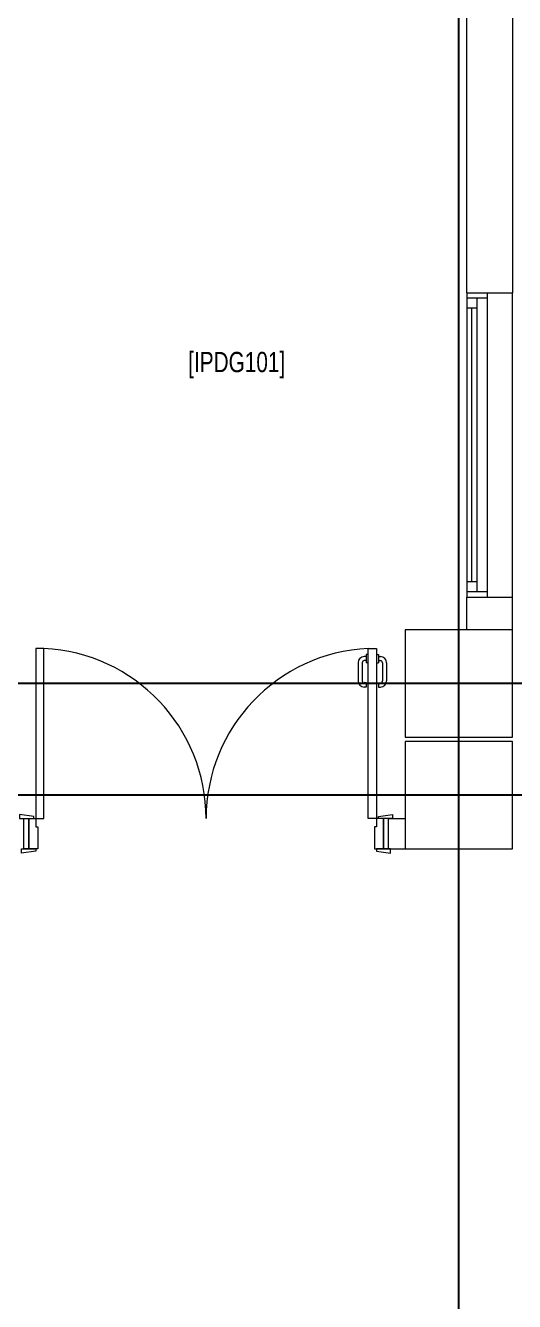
# Model space of a CAD drawing. Header units: metres. Extents: x -18745 to 220762, y -1579758 to -1356048.
# Drawn here: x 112876 to 115288, y -1428936 to -1422641 of the extents above; entities that cross this region are included whole.
import ezdxf

# ---------------------------------------------------------------- set-up
doc = ezdxf.new("R2010")
doc.units = ezdxf.units.M
doc.layers.get('0').update_dxf_attribs({"lineweight": 0})
for name, color, linetype, lineweight in [('A-100 - Copy$0$72_EGR_BASE_TEXT', 8, 'Continuous', 0), ('A-100 - Copy$0$Aluminum', 8, 'Continuous', 0), ('A-100 - Copy$0$Proj', 8, 'Continuous', 0), ('A-100 - Copy$0$Structure', 8, 'Continuous', 9), ('A-100 - Copy$0$Walls', 8, 'Continuous', 0), ('A-100 - Copy$0$Wooden Joinery', 8, 'Continuous', 0)]:
    doc.layers.add(name, color=color, linetype=linetype, lineweight=lineweight)
doc.layers.add('A-100 - Copy$0$axes', color=8, linetype='Continuous')
doc.styles.add('A-100 - Copy$0$X3G_ENTITY_2587EA', font='swisscl.ttf', dxfattribs={"height": 200})

# ---------------------------------------------------------------- blocks, each defined once
blk = doc.blocks.new('A-100 - Copy$0$A$C009F45C9')
at = {"layer": 'A-100 - Copy$0$Wooden Joinery'}
for p, q in [((724, -1690), (724, -1680)), ((744, -1690), (724, -1690)), ((744, -1690), (744, -1680)), ((844, -1650), (754, -1650)), ((844, -1670), (754, -1670)), ((884, -1690), (844, -1690)), ((844, -1700), (844, -1690)), ((854, -1690), (854, -1680)), ((874, -1690), (874, -1680)), ((884, -1700), (884, -1690)), ((724, -1750), (724, -1760)), ((744, -1750), (724, -1750)), ((744, -1750), (744, -1760)), ((844, -1740), (844, -1750)), ((884, -1750), (844, -1750)), ((854, -1750), (854, -1760)), ((874, -1750), (874, -1760)), ((884, -1740), (884, -1750)), ((844, -1770), (754, -1770)), ((844, -1790), (754, -1790))]:
    blk.add_line(p, q, dxfattribs=at)
for points in [[(-75, -60), (-85, -60), (-95, 10), (-75, 10)], [(75, -50), (85, -50), (95, 20), (75, 20)], [(75, -100), (914, -100), (914, -60), (75, -60)], [(-75, -1740), (-85, -1740), (-95, -1810), (-75, -1810)], [(75, -1700), (914, -1700), (914, -1740), (75, -1740)], [(75, -1700), (914, -1700), (914, -1740), (75, -1740)], [(75, -1750), (85, -1750), (95, -1820), (75, -1820)]]:
    blk.add_lwpolyline(points, close=True, dxfattribs=at)
for points in [[(75, -25), (-75, -25), (-75, 0), (75, 0), (75, -25)], [(75, -25), (75, -60), (35, -60), (35, -70), (-75, -70), (-75, -25), (75, -25)], [(75, -1775), (75, -1740), (35, -1740), (35, -1730), (-75, -1730), (-75, -1775), (75, -1775)], [(75, -1775), (-75, -1775), (-75, -1800), (75, -1800), (75, -1775)]]:
    blk.add_lwpolyline(points, dxfattribs=at)
for centre, radius, start, end in [((75, -60), 840, 270, 357.2706), ((75, -1740), 840, 2.7294, 90), ((754, -1680), 30, 90, 180), ((754, -1680), 10, 90, 180), ((844, -1680), 30, 0, 90), ((844, -1680), 10, 0, 90), ((754, -1760), 30, 180, 270), ((754, -1760), 10, 180, 270), ((844, -1760), 10, 270, 0), ((844, -1760), 30, 270, 0)]:
    blk.add_arc(centre, radius, start, end, dxfattribs=at)
blk = doc.blocks.new('A-100 - Copy')
at = {"layer": 'A-100 - Copy$0$Aluminum'}
for p, q in [((115053.3, -1423960.7, 2.4), (115053.3, -1425460.7, 2.4)), ((115153.3, -1423985.7, 2.4), (115053.3, -1423985.7, 2.4)), ((115103.3, -1423985.7, 2.4), (115103.3, -1425435.7, 2.4)), ((115153.3, -1423960.7, 2.4), (115153.3, -1425460.7, 2.4)), ((115103.3, -1424035.7, 2.4), (115053.3, -1424035.7, 2.4)), ((115078.3, -1425385.7, 2.4), (115078.3, -1424035.7, 2.4)), ((115103.3, -1425385.7, 2.4), (115053.3, -1425385.7, 2.4)), ((115153.3, -1425435.7, 2.4), (115053.3, -1425435.7, 2.4))]:
    blk.add_line(p, q, dxfattribs=at)
at = {"layer": 'A-100 - Copy$0$axes'}
for p, q in [((115013.3, -1477297.4, 0), (115013.3, -1366771.9, 0)), ((178940.3, -1425887.7, 2.4), (96042.2, -1425887.7, 2.4)), ((178940.3, -1426437.7, 2.4), (96049.7, -1426437.7, 2.4))]:
    blk.add_line(p, q, dxfattribs=at)
at = {"layer": 'A-100 - Copy$0$Proj'}
blk.add_line((115278.3, -1425460.7, 2.4), (115278.3, -1423960.7, 2.4), dxfattribs=at)
at = {"layer": 'A-100 - Copy$0$Structure', "elevation": 2.4}
for points in [[(114748.3, -1426152.7), (115278.3, -1426152.7), (115278.3, -1425622.7), (114748.3, -1425622.7)], [(114748.3, -1426702.7), (115278.3, -1426702.7), (115278.3, -1426172.7), (114748.3, -1426172.7)]]:
    blk.add_lwpolyline(points, close=True, dxfattribs=at)
at = {"layer": 'A-100 - Copy$0$Walls'}
for p, q in [((115053.3, -1423960.7, 2.4), (115053.3, -1422535.7, 2.4)), ((115278.3, -1422535.7, 2.4), (115278.3, -1423960.7, 2.4)), ((115053.3, -1423960.7, 2.4), (115278.3, -1423960.7, 2.4)), ((115053.3, -1425460.7, 2.4), (115278.3, -1425460.7, 2.4)), ((115053.3, -1425622.7, 2.4), (115053.3, -1425460.7, 2.4)), ((115278.3, -1425622.7, 2.4), (115278.3, -1425460.7, 2.4)), ((115278.3, -1426182.2, 2.4), (115278.3, -1426182.1, 2.4)), ((114666.9, -1426552.7, 2.4), (114748.3, -1426552.7, 2.4)), ((114665.1, -1426702.7, 2.4), (114748.3, -1426702.7, 2.4))]:
    blk.add_line(p, q, dxfattribs=at)
at = {"layer": 'A-100 - Copy$0$Wooden Joinery', "rotation": 90}
blk.add_blockref('A-100 - Copy$0$A$C009F45C9', (112866.9, -1426628.5, 2.4), dxfattribs=at)
at = {"layer": 'A-100 - Copy$0$72_EGR_BASE_TEXT', "insert": (113917.9, -1424251.4, 2.4), "char_height": 100, "attachment_point": 2, "style": 'A-100 - Copy$0$X3G_ENTITY_2587EA'}
blk.add_mtext('[IPDG101]', dxfattribs=at)

msp = doc.modelspace()

# ---------------------------------------------------------------- block references
msp.add_blockref('A-100 - Copy', (0, 0))

doc.saveas('drawing.dxf')
